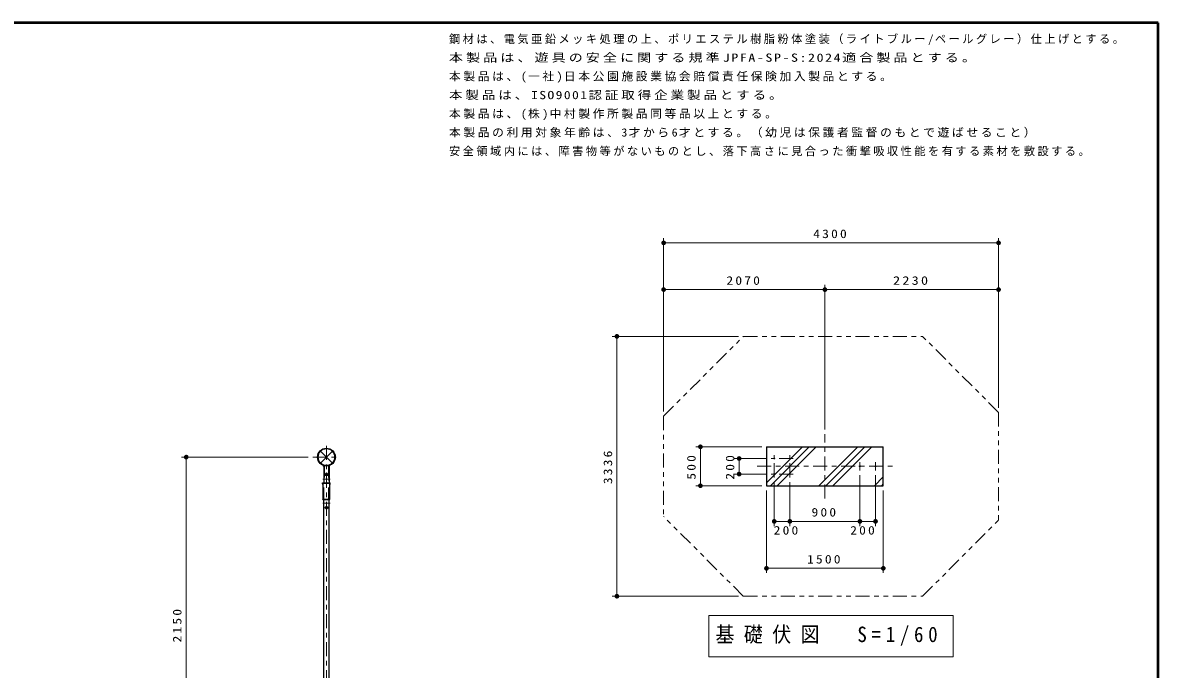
# Model space of a CAD drawing. Units: millimetres on the paper, scale 1:30, with parts at other scales. Extents: x -385 to 0, y 0 to 267.
# Drawn here: x -243 to 0, y 128.7 to 267 of the extents above; entities that cross this region are included whole.
import ezdxf

# ---------------------------------------------------------------- set-up
doc = ezdxf.new("R2010")
doc.units = ezdxf.units.MM
for name, pattern in [('USER1', [4.5, 2.5, -2]), ('USER2', [6, 3, -1, 1, -1]), ('USER3', [8, 3, -1, 1, -1, 1, -1])]:
    doc.linetypes.add(name, pattern=pattern)
for name, color, linetype, lineweight in [('1_30', 7, 'Continuous', 25), ('1_60', 7, 'Continuous', 13), ('NAKAMURA図枠', 7, 'Continuous', 13)]:
    doc.layers.add(name, color=color, linetype=linetype, lineweight=lineweight)
doc.layers.add('CLASS1', color=7, linetype='Continuous')
doc.styles.add('ＭＳ ゴシック', font='')
doc.styles.get('ＭＳ ゴシック').set_extended_font_data('MS Gothic')

# ---------------------------------------------------------------- blocks, each defined once
blk = doc.blocks.new('filled_dot')
at = {"color": 0, "linetype": 'Continuous', "lineweight": -2, "const_width": 1.25}
blk.add_lwpolyline([(-0.625, 0, 1), (0.625, 0, 1)], format="xyb", close=True, dxfattribs=at)

msp = doc.modelspace()

# ---------------------------------------------------------------- linework, layer by layer
at = {"layer": '1_30', "lineweight": 13}
for p, q in [((-179.355, 175.417), (-176.661, 172.723)), ((-176.661, 175.417), (-179.355, 172.723)), ((-181.948, 174.07), (-209.008, 174.07)), ((-208.008, 102.403), (-208.008, 174.07))]:
    msp.add_line(p, q, dxfattribs=at)
at = {"layer": '1_30', "linetype": 'USER2', "lineweight": 13}
for p, q in [((-178.008, 83.482), (-178.008, 176.775)), ((-180.948, 174.07), (-175.068, 174.07)), ((-178.798, 169.37), (-177.197, 169.37)), ((-178.798, 164.236), (-177.197, 164.236))]:
    msp.add_line(p, q, dxfattribs=at)
at = {"layer": '1_30'}
for p, q in [((-178.574, 172.251), (-178.574, 168.536)), ((-177.441, 172.251), (-177.441, 168.536)), ((-178.708, 165.07), (-178.708, 168.536)), ((-178.574, 168.536), (-177.441, 168.536)), ((-178.008, 168.686), (-178.008, 168.536)), ((-177.308, 165.07), (-177.308, 168.536)), ((-178.758, 164.963), (-178.758, 165.07)), ((-178.758, 165.07), (-177.258, 165.07)), ((-178.758, 164.963), (-177.258, 164.963)), ((-178.574, 114.07), (-178.574, 164.963)), ((-177.441, 114.07), (-177.441, 164.963)), ((-177.258, 164.963), (-177.258, 165.07))]:
    msp.add_line(p, q, dxfattribs=at)
at = {"layer": '1_30', "linetype": 'USER1'}
for p, q in [((-178.468, 172.221), (-178.468, 168.536)), ((-177.548, 172.221), (-177.548, 168.536)), ((-178.468, 169.678), (-178.574, 169.678)), ((-178.468, 169.061), (-178.574, 169.061)), ((-178.541, 165.07), (-178.541, 168.536)), ((-177.548, 169.57), (-177.441, 169.57)), ((-177.548, 169.17), (-177.441, 169.17)), ((-177.474, 165.07), (-177.474, 168.536))]:
    msp.add_line(p, q, dxfattribs=at)
at = {"layer": '1_30', "color": 4}
for p, q in [((-178.908, 168.346), (-178.834, 168.346)), ((-178.908, 168.336), (-178.824, 168.336)), ((-178.834, 168.346), (-178.834, 168.536)), ((-178.834, 168.536), (-177.181, 168.536)), ((-178.824, 168.336), (-178.824, 168.526)), ((-178.824, 168.526), (-177.191, 168.526)), ((-177.191, 168.336), (-177.191, 168.526)), ((-177.191, 168.336), (-177.108, 168.336)), ((-177.181, 168.346), (-177.181, 168.536)), ((-177.108, 168.346), (-177.181, 168.346))]:
    msp.add_line(p, q, dxfattribs=at)
at = {"layer": '1_30'}
for centre, radius in [((-178.008, 174.07), 1.905), ((-178.008, 170.37), 0.3), ((-178.008, 170.37), 0.217), ((-178.008, 163.236), 0.274)]:
    msp.add_circle(centre, radius, dxfattribs=at)
at = {"layer": '1_30', "lineweight": 13}
msp.add_circle((-178.008, 174.07), 1.755, dxfattribs=at)
at = {"layer": '1_30'}
for centre, start, end in [((-178.434, 172.35), 188.10019, 242.08736), ((-177.582, 172.35), 297.91264, 351.89981)]:
    msp.add_arc(centre, 0.3, start, end, dxfattribs=at)
at = {"layer": '1_60'}
for p, q in [((-105.845, 210.9), (-105.845, 220.9)), ((-105.845, 219.9), (-34.181, 219.9)), ((-34.181, 210.9), (-34.181, 220.9)), ((-105.845, 183.852), (-105.845, 210.9)), ((-105.845, 209.9), (-71.341, 209.9)), ((-71.341, 179.988), (-71.341, 210.9)), ((-71.341, 209.9), (-34.181, 209.9)), ((-34.181, 184.635), (-34.181, 210.9)), ((-89.797, 199.9), (-116.845, 199.9)), ((-115.845, 144.308), (-115.845, 199.9)), ((-84.841, 176.271), (-98.981, 176.271)), ((-97.981, 167.937), (-97.981, 176.271)), ((-83.841, 168.596), (-76.166, 176.271)), ((-83.015, 167.937), (-74.682, 176.271)), ((-81.53, 167.937), (-73.197, 176.271)), ((-72.62, 167.937), (-64.287, 176.271)), ((-71.135, 167.937), (-62.802, 176.271)), ((-69.651, 167.937), (-61.317, 176.271)), ((-83.875, 173.771), (-90.697, 173.771)), ((-89.697, 170.437), (-89.697, 173.771)), ((-83.875, 170.437), (-90.697, 170.437)), ((-63.841, 170.196), (-63.841, 159.326)), ((-60.508, 170.196), (-60.508, 159.326)), ((-84.841, 167.937), (-98.981, 167.937)), ((-82.175, 168.737), (-82.175, 159.326)), ((-78.841, 168.737), (-78.841, 159.326)), ((-60.741, 167.937), (-58.841, 169.837)), ((-59.256, 167.937), (-58.841, 168.352)), ((-83.841, 166.937), (-83.841, 149.276)), ((-58.841, 166.937), (-58.841, 149.276)), ((-78.841, 160.326), (-82.175, 160.326)), ((-63.841, 160.326), (-78.841, 160.326)), ((-60.508, 160.326), (-63.841, 160.326)), ((-58.841, 150.276), (-83.841, 150.276)), ((-89.797, 144.308), (-116.845, 144.308)), ((-96.163, 140.147), (-96.163, 131.347)), ((-43.863, 140.147), (-96.163, 140.147)), ((-43.863, 131.347), (-43.863, 140.147)), ((-96.163, 131.347), (-43.863, 131.347))]:
    msp.add_line(p, q, dxfattribs=at)
at = {"layer": '1_60', "linetype": 'USER3'}
for p, q in [((-105.845, 182.852), (-88.797, 199.9)), ((-88.797, 199.9), (-50.446, 199.9)), ((-34.181, 183.635), (-50.446, 199.9)), ((-105.845, 182.852), (-105.845, 161.357)), ((-34.181, 183.635), (-34.181, 160.573)), ((-88.797, 144.308), (-105.845, 161.357)), ((-50.446, 144.308), (-34.181, 160.573)), ((-88.797, 144.308), (-50.446, 144.308))]:
    msp.add_line(p, q, dxfattribs=at)
at = {"layer": '1_60', "linetype": 'USER2'}
for p, q in [((-71.341, 165.22), (-71.341, 178.988)), ((-78.141, 173.771), (-82.875, 173.771)), ((-82.175, 169.737), (-82.175, 174.471)), ((-78.841, 169.737), (-78.841, 174.471)), ((-63.841, 171.196), (-63.841, 173.012)), ((-60.508, 171.196), (-60.508, 173.012)), ((-85.865, 172.104), (-56.817, 172.104)), ((-78.141, 170.437), (-82.875, 170.437))]:
    msp.add_line(p, q, dxfattribs=at)
at = {"layer": '1_60', "lineweight": 25}
for p, q in [((-83.841, 176.271), (-83.841, 167.937)), ((-83.841, 176.271), (-58.841, 176.271)), ((-58.841, 167.937), (-58.841, 176.271)), ((-83.841, 167.937), (-58.841, 167.937))]:
    msp.add_line(p, q, dxfattribs=at)
for centre in [(-82.175, 173.771), (-78.841, 173.771), (-82.175, 170.437), (-78.841, 170.437), (-63.841, 172.104), (-60.508, 172.104)]:
    msp.add_circle(centre, 0.1, dxfattribs=at)
at = {"layer": 'NAKAMURA図枠', "lineweight": 50}
for p, q in [((0, 267), (-385, 267)), ((0, 0), (0, 267))]:
    msp.add_line(p, q, dxfattribs=at)

# ---------------------------------------------------------------- block references
at = {"layer": '1_30', "lineweight": 13, "xscale": 0.4, "yscale": 0.4, "rotation": 270}
msp.add_blockref('filled_dot', (-208.008, 174.07), dxfattribs=at)
at = {"layer": '1_60', "xscale": 0.4, "yscale": 0.4}
for p in [(-105.845, 219.9), (-105.845, 209.9), (-71.341, 209.9), (-82.175, 160.326), (-78.841, 160.326), (-63.841, 160.326), (-83.841, 150.276)]:
    msp.add_blockref('filled_dot', p, dxfattribs=at)
for p, rotation in [((-34.181, 219.9), 180), ((-71.341, 209.9), 180), ((-34.181, 209.9), 180), ((-115.845, 199.9), 270), ((-97.981, 176.271), 270), ((-89.697, 173.771), 270), ((-89.697, 170.437), 90), ((-97.981, 167.937), 90), ((-78.841, 160.326), 180), ((-63.841, 160.326), 180), ((-60.508, 160.326), 180), ((-58.841, 150.276), 180), ((-115.845, 144.308), 90)]:
    msp.add_blockref('filled_dot', p, dxfattribs=dict(at, rotation=rotation))

# ---------------------------------------------------------------- texts
at = {"layer": '1_30', "insert": (-209.008, 138.236), "char_height": 1.833, "attachment_point": 8, "rotation": 90, "style": 'ＭＳ ゴシック'}
msp.add_mtext('\\T1.33;\\W1.15;2150', dxfattribs=at)
at = {"layer": '1_60', "style": 'ＭＳ ゴシック'}
for s, insert, char_height, attachment_point in [('\\T1.33;\\W1.15;4300', (-70.013, 220.9), 1.833, 8), ('\\T1.33;\\W1.15;2070', (-88.593, 210.9), 1.833, 8), ('\\T1.33;\\W1.2;2230', (-52.761, 210.9), 1.833, 8), ('\\T1.33;\\W1.15;900', (-71.341, 161.326), 1.833, 8), ('\\T1.33;\\W1.15;200', (-79.437, 159.326), 1.833, 2), ('\\T1.33;\\W1.15;200', (-63.06, 159.326), 1.833, 2), ('\\T1.33;\\W1.15;1500', (-71.341, 151.276), 1.833, 8), ('\\T1.5;\\W0.9;基礎伏図\u3000S=1/60', (-94.763, 135.747), 3.299, 4)]:
    msp.add_mtext(s, dxfattribs=dict(at, insert=insert, char_height=char_height, attachment_point=attachment_point))
at = {"layer": '1_60', "char_height": 1.833, "attachment_point": 8, "rotation": 90, "style": 'ＭＳ ゴシック'}
for s, insert in [('\\T1.33;\\W1.15;3336', (-116.845, 172.104)), ('\\T1.33;\\W1.15;500', (-98.981, 172.104)), ('\\T1.33;\\W1.15;200', (-90.697, 172.104))]:
    msp.add_mtext(s, dxfattribs=dict(at, insert=insert))
at = {"layer": 'CLASS1', "char_height": 1.76, "attachment_point": 1, "style": 'ＭＳ ゴシック'}
for s, insert in [('\\T1.22;鋼材は、電気亜鉛メッキ処理の上、ポリエステル樹脂粉体塗装（ライトブルー/ペールグレー）仕上げとする。', (-151.781, 264.405)), ('\\T1.22;\\W1.25;本製品は、遊具の安全に関する規準JPFA-SP-S:2024適合製品とする。', (-151.781, 260.405)), ('\\T1.22;\\W1.05;本製品は、(一社)日本公園施設業協会賠償責任保険加入製品とする。', (-151.781, 256.405)), ('\\T1.22;\\W1.2;本製品は、ISO9001認証取得企業製品とする。', (-151.781, 252.405)), ('\\T1.22;\\W1.05;本製品は、(株)中村製作所製品同等品以上とする。', (-151.781, 248.405)), ('\\T1.22;\\W1.05;本製品の利用対象年齢は、3才から6才とする。（幼児は保護者監督のもとで遊ばせること）', (-151.781, 244.405)), ('\\T1.22;安全領域内には、障害物等がないものとし、落下高さに見合った衝撃吸収性能を有する素材を敷設する。', (-151.781, 240.405))]:
    msp.add_mtext(s, dxfattribs=dict(at, insert=insert))

doc.saveas('drawing.dxf')
